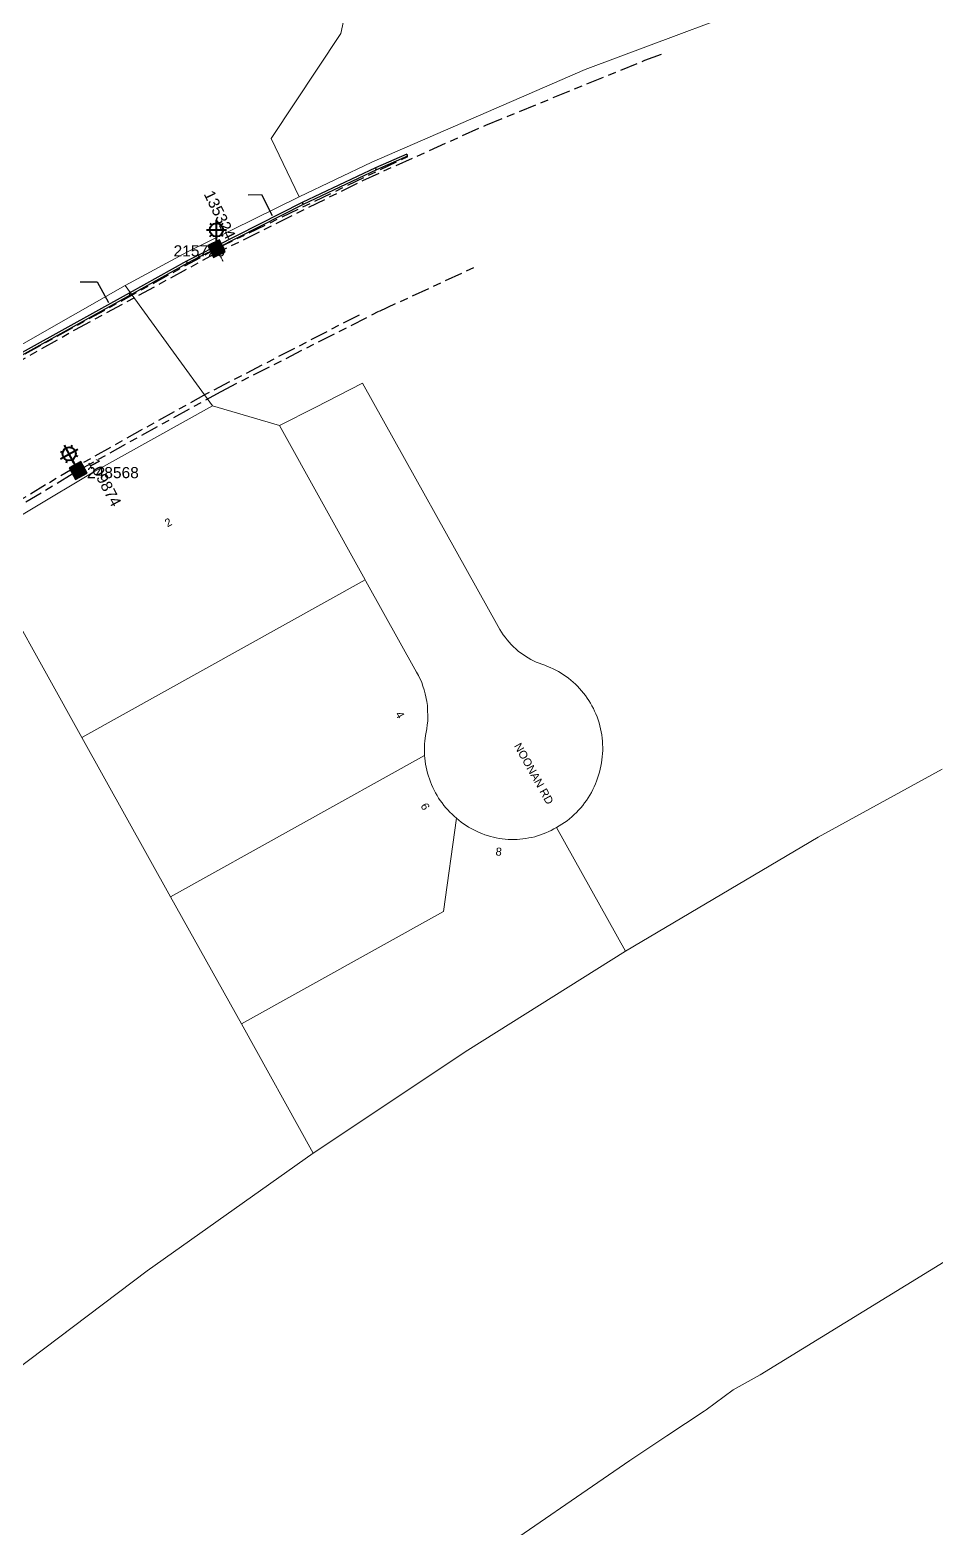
# Model space of a CAD drawing. Header units: metres. Extents: x 300847 to 302995, y 6235779 to 6237713.
# Drawn here: x 302494.9 to 302698.8, y 6236883.5 to 6237220.6 of the extents above; entities that cross this region are included whole.
import ezdxf
from ezdxf.enums import TextEntityAlignment as Align

# ---------------------------------------------------------------- set-up
doc = ezdxf.new("R2010")
doc.units = ezdxf.units.M
doc.linetypes.add('Cable Exist UG', pattern=[8.2, 4, -1.2, 1.8, -1.2])
doc.linetypes.add('DASHED', pattern=[0.75, 0.5, -0.25])
doc.layers.get('0').update_dxf_attribs({"color": 6})
doc.layers.add('Cadastre Land Parcels_SP_EXT', color=9, linetype='Continuous', lineweight=5)
doc.layers.add('Cadastre Roads_SP_EXT', color=9, linetype='Continuous', lineweight=5)
for name, color, linetype in [('Duct_SP_EXT', 7, 'Continuous'), ('Equip_SP_SL_EXT', 7, 'Continuous'), ('Mains_HV_EXT', 7, 'Continuous'), ('Mains_SL_EXT', 7, 'Continuous'), ('SupportsUG_SP_LV_SL_EXT', 7, 'Continuous')]:
    doc.layers.add(name, color=color, linetype=linetype)
doc.layers.add('UNKNOWN_FEATURES', color=1, linetype='DASHED', plot=False)
doc.styles.add('COLUMN_LABEL', font='arial.ttf')
doc.styles.add('iecARIAL', font='arial.ttf', dxfattribs={"height": 2})
doc.styles.add('POLE_LABEL', font='arial.ttf')
doc.styles.get("Standard").update_dxf_attribs({"font": 'arial.ttf'})

# ---------------------------------------------------------------- blocks, each defined once
blk = doc.blocks.new('COLUMN_EXT')
blk.add_hatch(color=256).paths.add_polyline_path([(-1.49, 1.48), (-1.49, -1.49), (1.48, -1.49), (1.48, 1.48)])
blk.add_lwpolyline([(-1.49, -1.49), (1.48, -1.49), (1.48, 1.48), (-1.49, 1.48)], close=True)
for tag, height, style, flags, p in [('STRUCTURE_PLANT_NUMBER', 0.2, 'POLE_LABEL', 9, (1.81, 0.03)), ('ASSET_NUM', 2.5, 'COLUMN_LABEL', 8, (2, 2)), ('STREET_CODE', 0.2, 'COLUMN_LABEL', 9, (1.81, -0.2))]:
    blk.add_attdef(tag, text='', height=height, dxfattribs=dict(style=style, flags=flags)).set_placement(p, align=Align.MIDDLE_LEFT)
at = {"flags": 1}
blk.add_attdef('Z', (1.81, -2.35), '', height=0.2, dxfattribs=at)
at = {"flags": 9}
for tag, p in [('COLUMN_TYPE', (1.81, -0.4)), ('OWNED_BY', (1.81, -0.6)), ('STATE', (1.81, -0.8)), ('USAGE', (1.81, -1)), ('STREETNAME', (1.81, -1.6)), ('SUBURB', (1.81, -1.8)), ('LEGEND', (1.81, -1.2)), ('LOCATION', (1.81, -1.4)), ('NOTES', (1.81, -2))]:
    blk.add_attdef(tag, text='', height=0.2, dxfattribs=at).set_placement(p, align=Align.MIDDLE_LEFT)
blk = doc.blocks.new('SL_LANTERN_EXT')
at = {"lineweight": 40}
for p, q in [((-2.25, 4.22), (2.25, 4.22)), ((-1.46, 5.68), (-1.06, 5.28)), ((0, 1.97), (0, 6.47)), ((1.46, 5.68), (1.06, 5.28)), ((-1.46, 2.76), (-1.06, 3.16)), ((0, 0), (0, 2.72)), ((1.46, 2.76), (1.06, 3.16))]:
    blk.add_line(p, q, dxfattribs=at)
blk.add_circle((0, 4.22), 1.5, dxfattribs=at)
at = {"style": 'iecARIAL', "flags": 8}
blk.add_attdef('ASSET_NUM', (1.5, 1.5), '', height=2.5, dxfattribs=at)
for tag, p, height, flags in [('OPERATING_VOLTAGE', (0.98, -1.65), 0.2, 9), ('ORIENTATION', (0.98, -1.85), 0.2, 9), ('OWNED_BY', (0.98, -2.05), 0.2, 9), ('STATE', (0.98, -2.25), 0.2, 9), ('CONSTRUCTED_VOLTAGE', (0.98, -0.65), 0.2, 9), ('CONTROL_TYPE', (0.98, -0.85), 0.2, 9), ('LANTERN_PURPOSE', (0.98, -1.05), 0.2, 9), ('LANTERN_TYPE', (0.98, -1.25), 0.2, 9), ('NO_PHASES', (0.98, -1.45), 0.2, 9), ('USAGE', (0.98, -2.45), 0.2, 9), ('CEXIST', (0.98, -2.65), 0.2, 9), ('CNEW', (0.98, -2.85), 0.2, 9), ('CNUMBER', (0.98, -3.05), 0.2, 9), ('CREMOVE', (0.98, -3.25), 0.2, 9), ('CREPLACE', (0.98, -3.45), 0.2, 9), ('LNUMBER', (2.18, -3.25), 2.5, 8), ('LKINGHEIGHT', (0.98, -3.65), 0.2, 9), ('LBRACKET', (0.98, -3.85), 0.2, 9), ('LBRACKETVOCAB', (0.98, -4.05), 0.2, 9), ('LCATEGORY', (0.98, -4.25), 0.2, 9), ('LCHARGE1', (0.98, -4.45), 0.2, 9), ('LCHARGE1PERCENT', (0.98, -4.65), 0.2, 9), ('LCHARGE2', (0.98, -4.85), 0.2, 9), ('LCHARGE2PERCENT', (0.98, -5.05), 0.2, 9), ('LCHARGE3', (0.98, -5.25), 0.2, 9), ('LCHARGE3PERCENT', (0.98, -5.45), 0.2, 9), ('LEXIST', (0.98, -5.65), 0.2, 9), ('LLAMP', (0.98, -5.85), 0.2, 9), ('LLAMPVOCAB', (0.98, -6.05), 0.2, 9), ('LMAST', (0.98, -6.25), 0.2, 9), ('LMASTVOCAB', (0.98, -6.45), 0.2, 9), ('LNEW', (0.98, -6.65), 0.2, 9), ('LANTNUMBER', (0.98, -6.85), 0.2, 9), ('STREETNAME', (0.98, -9.25), 0.2, 9), ('SUBURB', (0.98, -9.45), 0.2, 1), ('LOUTREACH', (0.98, -7.25), 0.2, 9), ('LOUTREACHVOCAB', (0.98, -7.45), 0.2, 9), ('LRATECODE', (0.98, -7.65), 0.2, 9), ('LREMOVE', (0.98, -7.85), 0.2, 9), ('LREPLACE', (0.98, -8.05), 0.2, 9), ('LTYPE', (0.98, -8.25), 0.2, 9), ('LTYPEVOCAB', (0.98, -8.45), 0.2, 9), ('LEGEND', (0.98, -8.65), 0.2, 9), ('LOCATION', (0.98, -8.85), 0.2, 9), ('NOTES', (0.98, -9.05), 0.2, 9)]:
    blk.add_attdef(tag, p, '', height=height, dxfattribs=dict(flags=flags))

msp = doc.modelspace()

# ---------------------------------------------------------------- linework, layer by layer
at = {"layer": 'Cadastre Land Parcels_SP_EXT', "linetype": 'Continuous'}
for points in [[(302277.35, 6237159.9), (302322.65, 6237167.31), (302387.57, 6237101.46), (302391.54, 6237094.17), (302391.02, 6237085.88), (302386.66, 6237079.03), (302393.83, 6237084.85), (302420.11, 6237103.84), (302437.09, 6237115.42), (302480.59, 6237142.78), (302516.33, 6237163.08), (302530.37, 6237170.69), (302555.52, 6237183.07), (302549.16, 6237196.21), (302564.9, 6237219.8), (302568.12, 6237234.91), (302569.2, 6237263.46), (302556.91, 6237292.06), (302539.52, 6237331.28), (302532.66, 6237355.43), (302532.66, 6237355.43), (302511.59, 6237355.87), (302322.45, 6237359.83), (302240.82, 6237383.71)], [(302568.12, 6237234.91), (302564.9, 6237219.8), (302549.16, 6237196.21), (302555.52, 6237183.07), (302571.81, 6237190.85), (302619.82, 6237211.73), (302668.85, 6237230.07)], [(302700.23, 6237054.26), (302672.28, 6237038.95), (302628.91, 6237013.34), (302593.48, 6236991.08), (302558.67, 6236967.87), (302521.29, 6236941.39), (302484.7, 6236913.81), (302454.49, 6236889.72), (302415.57, 6236856.98)], [(302596.55, 6236875.8), (302629.89, 6236898.74), (302638.27, 6236904.31), (302646.64, 6236909.82), (302647.08, 6236910.14), (302653.17, 6236914.62), (302659.23, 6236918), (302701.59, 6236944.03)]]:
    msp.add_lwpolyline(points, dxfattribs=at)
for points in [[(302551.04, 6237131.58), (302535.96, 6237136.05), (302508.87, 6237120.98), (302482.27, 6237105.06), (302506.58, 6237061.41), (302570.35, 6237096.91), (302551.04, 6237131.58)], [(302506.58, 6237061.41), (302482.27, 6237105.06), (302454.48, 6237087.15), (302432.48, 6237071.92), (302427.3, 6237068.33), (302400.76, 6237048.62), (302374.88, 6237028.04), (302352.25, 6237008.78), (302454.49, 6236889.72), (302484.7, 6236913.81), (302521.29, 6236941.39), (302558.67, 6236967.87), (302542.48, 6236996.95), (302526.56, 6237025.53), (302506.58, 6237061.41)], [(302583.73, 6237057.36), (302583.72, 6237057.4), (302583.69, 6237058.01), (302583.69, 6237058.65), (302583.73, 6237059.95), (302583.78, 6237060.6), (302583.95, 6237061.88), (302584.24, 6237063.37), (302584.33, 6237064.23), (302584.43, 6237065.1), (302584.45, 6237065.98), (302584.4, 6237067.75), (302584.34, 6237068.64), (302584.21, 6237069.51), (302583.85, 6237071.25), (302583.64, 6237072.11), (302583.35, 6237072.95), (302583.06, 6237073.78), (302582.34, 6237075.37), (302581.92, 6237076.13), (302570.53, 6237096.58), (302570.35, 6237096.91), (302506.58, 6237061.41), (302526.56, 6237025.53), (302583.73, 6237057.36)], [(302590.93, 6237043.23), (302590.41, 6237043.67), (302589.91, 6237044.13), (302589.42, 6237044.61), (302588.95, 6237045.1), (302588.5, 6237045.61), (302588.06, 6237046.14), (302587.65, 6237046.68), (302587.25, 6237047.23), (302586.87, 6237047.79), (302586.51, 6237048.37), (302586.17, 6237048.96), (302585.85, 6237049.57), (302585.55, 6237050.18), (302585.28, 6237050.8), (302585.02, 6237051.43), (302584.79, 6237052.08), (302584.58, 6237052.72), (302584.39, 6237053.38), (302584.22, 6237054.04), (302584.07, 6237054.7), (302583.95, 6237055.38), (302583.85, 6237056.05), (302583.78, 6237056.73), (302583.73, 6237057.36), (302526.56, 6237025.53), (302542.48, 6236996.95), (302587.95, 6237022.27), (302590.93, 6237043.23)], [(302613.42, 6237041.15), (302612.84, 6237040.82), (302612.24, 6237040.51), (302611.64, 6237040.22), (302611.02, 6237039.95), (302610.4, 6237039.7), (302609.77, 6237039.48), (302609.13, 6237039.27), (302608.49, 6237039.09), (302607.83, 6237038.93), (302607.18, 6237038.8), (302606.52, 6237038.69), (302605.85, 6237038.6), (302605.18, 6237038.53), (302604.52, 6237038.49), (302603.85, 6237038.47), (302603.18, 6237038.47), (302602.51, 6237038.49), (302601.84, 6237038.54), (302601.17, 6237038.62), (302600.51, 6237038.71), (302599.85, 6237038.83), (302599.19, 6237038.97), (302598.54, 6237039.14), (302597.9, 6237039.33), (302597.26, 6237039.54), (302596.63, 6237039.77), (302596.01, 6237040.02), (302595.4, 6237040.3), (302594.8, 6237040.6), (302594.21, 6237040.91), (302593.63, 6237041.25), (302593.06, 6237041.61), (302592.51, 6237041.98), (302591.97, 6237042.38), (302591.44, 6237042.79), (302590.93, 6237043.23), (302587.95, 6237022.27), (302542.48, 6236996.95), (302558.67, 6236967.87), (302593.48, 6236991.08), (302628.91, 6237013.34), (302613.42, 6237041.15)]]:
    msp.add_lwpolyline(points, close=True, dxfattribs=at)
at = {"layer": 'Cadastre Roads_SP_EXT', "linetype": 'Continuous'}
for points in [[(302535.96, 6237136.05), (302526.64, 6237148.89), (302516.33, 6237163.08), (302480.59, 6237142.78), (302437.09, 6237115.42), (302420.11, 6237103.84), (302393.83, 6237084.85), (302386.66, 6237079.03), (302302, 6237012.32), (302312.94, 6236999.65), (302325.83, 6236984.71), (302349.75, 6237006.64), (302352.25, 6237008.78), (302374.88, 6237028.04), (302400.76, 6237048.62), (302427.3, 6237068.33), (302432.48, 6237071.92), (302454.48, 6237087.15), (302482.27, 6237105.06), (302508.87, 6237120.98), (302535.96, 6237136.05)], [(302604.72, 6237080.91), (302604.24, 6237081.33), (302603.72, 6237081.82), (302603.22, 6237082.33), (302602.74, 6237082.86), (302602.28, 6237083.41), (302601.84, 6237083.97), (302601.41, 6237084.54), (302601.01, 6237085.13), (302600.63, 6237085.74), (302600.27, 6237086.35), (302569.78, 6237141.11), (302559.06, 6237135.66), (302551.04, 6237131.58), (302570.35, 6237096.91), (302570.53, 6237096.58), (302581.92, 6237076.13), (302582.34, 6237075.37), (302583.06, 6237073.78), (302583.35, 6237072.95), (302583.64, 6237072.11), (302583.85, 6237071.25), (302584.21, 6237069.51), (302584.34, 6237068.64), (302584.4, 6237067.75), (302584.45, 6237065.98), (302584.43, 6237065.1), (302584.33, 6237064.23), (302584.24, 6237063.37), (302583.95, 6237061.88), (302583.78, 6237060.6), (302583.73, 6237059.95), (302583.69, 6237058.65), (302583.69, 6237058.01), (302583.72, 6237057.4), (302583.73, 6237057.36), (302583.78, 6237056.73), (302583.85, 6237056.05), (302583.95, 6237055.38), (302584.07, 6237054.7), (302584.22, 6237054.04), (302584.39, 6237053.38), (302584.58, 6237052.72), (302584.79, 6237052.08), (302585.02, 6237051.43), (302585.28, 6237050.8), (302585.55, 6237050.18), (302585.85, 6237049.57), (302586.17, 6237048.96), (302586.51, 6237048.37), (302586.87, 6237047.79), (302587.25, 6237047.23), (302587.65, 6237046.68), (302588.06, 6237046.14), (302588.5, 6237045.61), (302588.95, 6237045.1), (302589.42, 6237044.61), (302589.91, 6237044.13), (302590.41, 6237043.67), (302590.93, 6237043.23), (302591.44, 6237042.79), (302591.97, 6237042.38), (302592.51, 6237041.98), (302593.06, 6237041.61), (302593.63, 6237041.25), (302594.21, 6237040.91), (302594.8, 6237040.6), (302595.4, 6237040.3), (302596.01, 6237040.02), (302596.63, 6237039.77), (302597.26, 6237039.54), (302597.9, 6237039.33), (302598.54, 6237039.14), (302599.19, 6237038.97), (302599.85, 6237038.83), (302600.51, 6237038.71), (302601.17, 6237038.62), (302601.84, 6237038.54), (302602.51, 6237038.49), (302603.18, 6237038.47), (302603.85, 6237038.47), (302604.52, 6237038.49), (302605.18, 6237038.53), (302605.85, 6237038.6), (302606.52, 6237038.69), (302607.18, 6237038.8), (302607.83, 6237038.93), (302608.49, 6237039.09), (302609.13, 6237039.27), (302609.77, 6237039.48), (302610.4, 6237039.7), (302611.02, 6237039.95), (302611.64, 6237040.22), (302612.24, 6237040.51), (302612.84, 6237040.82), (302613.42, 6237041.15), (302614.03, 6237041.51), (302614.62, 6237041.88), (302615.21, 6237042.28), (302615.78, 6237042.69), (302616.33, 6237043.13), (302616.87, 6237043.58), (302617.39, 6237044.05), (302617.89, 6237044.55), (302618.38, 6237045.05), (302618.85, 6237045.58), (302619.3, 6237046.12), (302619.73, 6237046.68), (302620.14, 6237047.25), (302620.53, 6237047.84), (302620.9, 6237048.44), (302621.25, 6237049.05), (302621.57, 6237049.67), (302621.88, 6237050.31), (302622.16, 6237050.95), (302622.42, 6237051.61), (302622.65, 6237052.27), (302622.86, 6237052.94), (302623.05, 6237053.62), (302623.23, 6237054.3), (302623.39, 6237054.99), (302623.52, 6237055.68), (302623.63, 6237056.37), (302623.71, 6237057.07), (302623.77, 6237057.77), (302623.8, 6237058.48), (302623.81, 6237059.18), (302623.79, 6237059.88), (302623.75, 6237060.59), (302623.69, 6237061.29), (302623.59, 6237061.98), (302623.48, 6237062.68), (302623.34, 6237063.37), (302623.17, 6237064.05), (302622.98, 6237064.73), (302622.77, 6237065.4), (302622.53, 6237066.06), (302622.27, 6237066.71), (302621.99, 6237067.34), (302621.7, 6237067.95), (302621.38, 6237068.55), (302621.04, 6237069.15), (302620.69, 6237069.73), (302620.31, 6237070.29), (302619.91, 6237070.85), (302619.5, 6237071.39), (302619.06, 6237071.91), (302618.61, 6237072.42), (302618.14, 6237072.92), (302617.65, 6237073.39), (302617.15, 6237073.86), (302616.64, 6237074.3), (302616.1, 6237074.72), (302615.56, 6237075.13), (302614.99, 6237075.52), (302614.42, 6237075.88), (302613.84, 6237076.23), (302613.24, 6237076.56), (302612.63, 6237076.87), (302612.01, 6237077.15), (302611.38, 6237077.41), (302610.75, 6237077.66), (302610.1, 6237077.88), (302609.47, 6237078.12), (302608.84, 6237078.39), (302608.22, 6237078.68), (302607.61, 6237078.99), (302607.02, 6237079.33), (302606.44, 6237079.68), (302605.87, 6237080.05), (302605.31, 6237080.45), (302604.77, 6237080.86), (302604.72, 6237080.91)]]:
    msp.add_lwpolyline(points, close=True, dxfattribs=at)
at = {"layer": 'Duct_SP_EXT'}
for p, q in [((302579.7, 6237192.64), (302572.67, 6237189.59)), ((302579.89, 6237192.2), (302572.87, 6237189.16)), ((302579.7, 6237192.64), (302579.8, 6237192.42)), ((302579.89, 6237192.2), (302579.8, 6237192.42)), ((302572.67, 6237189.59), (302556.18, 6237181.74)), ((302572.87, 6237189.16), (302556.39, 6237181.31)), ((302572.67, 6237189.59), (302572.77, 6237189.37)), ((302572.87, 6237189.16), (302572.77, 6237189.37)), ((302556.18, 6237181.74), (302536.64, 6237171.88)), ((302556.39, 6237181.31), (302536.85, 6237171.46)), ((302556.18, 6237181.74), (302556.28, 6237181.52)), ((302556.39, 6237181.31), (302556.28, 6237181.52)), ((302536.64, 6237171.88), (302532.81, 6237169.95)), ((302536.85, 6237171.46), (302533.03, 6237169.53)), ((302536.64, 6237171.88), (302536.75, 6237171.67)), ((302536.64, 6237171.88), (302536.75, 6237171.67)), ((302536.85, 6237171.46), (302536.75, 6237171.67)), ((302536.85, 6237171.46), (302536.75, 6237171.67)), ((302530.1, 6237168.54), (302517.21, 6237161.38)), ((302530.33, 6237168.11), (302517.45, 6237160.96)), ((302532.81, 6237169.95), (302530.1, 6237168.54)), ((302530.1, 6237168.54), (302530.22, 6237168.32)), ((302530.33, 6237168.11), (302530.22, 6237168.32)), ((302533.03, 6237169.53), (302530.33, 6237168.11)), ((302532.81, 6237169.95), (302532.92, 6237169.74)), ((302533.03, 6237169.53), (302532.92, 6237169.74)), ((302517.21, 6237161.38), (302486.4, 6237144.27)), ((302517.45, 6237160.96), (302486.64, 6237143.85)), ((302517.21, 6237161.38), (302517.33, 6237161.17)), ((302517.45, 6237160.96), (302517.33, 6237161.17))]:
    msp.add_line(p, q, dxfattribs=at)
at = {"layer": 'Duct_SP_EXT', "linetype": 'Continuous'}
for points in [[(302544.04, 6237183.53), (302547.05, 6237183.59), (302549.44, 6237178.85)], [(302506.18, 6237163.89), (302510.01, 6237163.96), (302512.6, 6237159.29)]]:
    msp.add_lwpolyline(points, dxfattribs=at)
at = {"layer": 'Mains_HV_EXT', "linetype": 'Cable Exist UG'}
for points in [[(302412.97, 6237094.98), (302415.86, 6237097.04), (302423.07, 6237102.23), (302435.78, 6237110.89), (302445.94, 6237117.44), (302460.43, 6237126.55), (302477.23, 6237136.84), (302483.3, 6237140.87), (302505, 6237153.09), (302535.64, 6237169.76), (302569.83, 6237186.75), (302597.49, 6237199.17), (302633.29, 6237213.78), (302637.54, 6237215.3)], [(302568.98, 6237156.45), (302534.51, 6237138.67), (302505.28, 6237122.34), (302498.43, 6237118.23), (302481.28, 6237107.96), (302464.13, 6237096.94), (302453.91, 6237090.35), (302435.59, 6237077.72), (302425.55, 6237070.77), (302419.36, 6237066.17), (302398.93, 6237051), (302381.39, 6237037)]]:
    msp.add_lwpolyline(points, dxfattribs=at)
at = {"layer": 'Mains_SL_EXT', "linetype": 'Cable Exist UG'}
for points in [[(302536.88, 6237171.4), (302579.91, 6237192.15)], [(302486.67, 6237143.79), (302536.88, 6237171.4)], [(302505.75, 6237121.5), (302537.93, 6237139.29), (302573.55, 6237157.36), (302595.13, 6237167.27)], [(302464.65, 6237096.08), (302479.93, 6237105.93), (302505.75, 6237121.5)]]:
    msp.add_lwpolyline(points, dxfattribs=at)
at = {"layer": 'UNKNOWN_FEATURES'}
msp.add_lwpolyline([(302536.75, 6237171.67), (302538.34, 6237168.51)], dxfattribs=at)

# ---------------------------------------------------------------- block references
at = {"layer": 'Equip_SP_SL_EXT'}
ref = msp.add_blockref('SL_LANTERN_EXT', (302536.88, 6237171.4), dxfattribs=at)
ref.add_attrib('ASSET_NUM', '135324', dxfattribs={"layer": '0', "height": 2.5, "rotation": 295.9742, "style": 'iecARIAL'}).set_placement((302538.38, 6237172.9), align=Align.BOTTOM_RIGHT)
ref = msp.add_blockref('SL_LANTERN_EXT', (302505.75, 6237121.5), dxfattribs=dict(at, rotation=28.62351653032881))
ref.add_attrib('ASSET_NUM', '109874', dxfattribs={"layer": '0', "height": 2.5, "rotation": 298.0321, "style": 'iecARIAL'}).set_placement((302507.25, 6237123), align=Align.BOTTOM_LEFT)
at = {"layer": 'SupportsUG_SP_LV_SL_EXT'}
ref = msp.add_blockref('COLUMN_EXT', (302536.88, 6237171.4), dxfattribs=dict(at, rotation=205.5766697042492))
ref.add_attrib('ASSET_NUM', '215729', dxfattribs={"layer": '0', "height": 2.5, "style": 'COLUMN_LABEL'}).set_placement((302538.88, 6237172.15), align=Align.TOP_RIGHT)
ref = msp.add_blockref('COLUMN_EXT', (302505.75, 6237121.5), dxfattribs=dict(at, rotation=28.62351653032881))
ref.add_attrib('ASSET_NUM', '248568', dxfattribs={"layer": '0', "height": 2.5, "style": 'COLUMN_LABEL'}).set_placement((302507.75, 6237122.25), align=Align.TOP_LEFT)

# ---------------------------------------------------------------- texts
at = {"layer": 'Cadastre Land Parcels_SP_EXT'}
for s, rotation, p in [('2', 29.1756, (302525.85, 6237108.67)), ('4', 299.2399, (302577.04, 6237066.69)), ('6', 296.7304, (302582.74, 6237046.1)), ('8', 354.1532, (302599.62, 6237034.9))]:
    msp.add_text(s, height=1.8, rotation=rotation, dxfattribs=at).set_placement(p)
at = {"layer": 'Cadastre Roads_SP_EXT'}
msp.add_text('NOONAN RD', height=1.8, rotation=299.2297, dxfattribs=at).set_placement((302603.78, 6237059.54))

doc.saveas('drawing.dxf')
